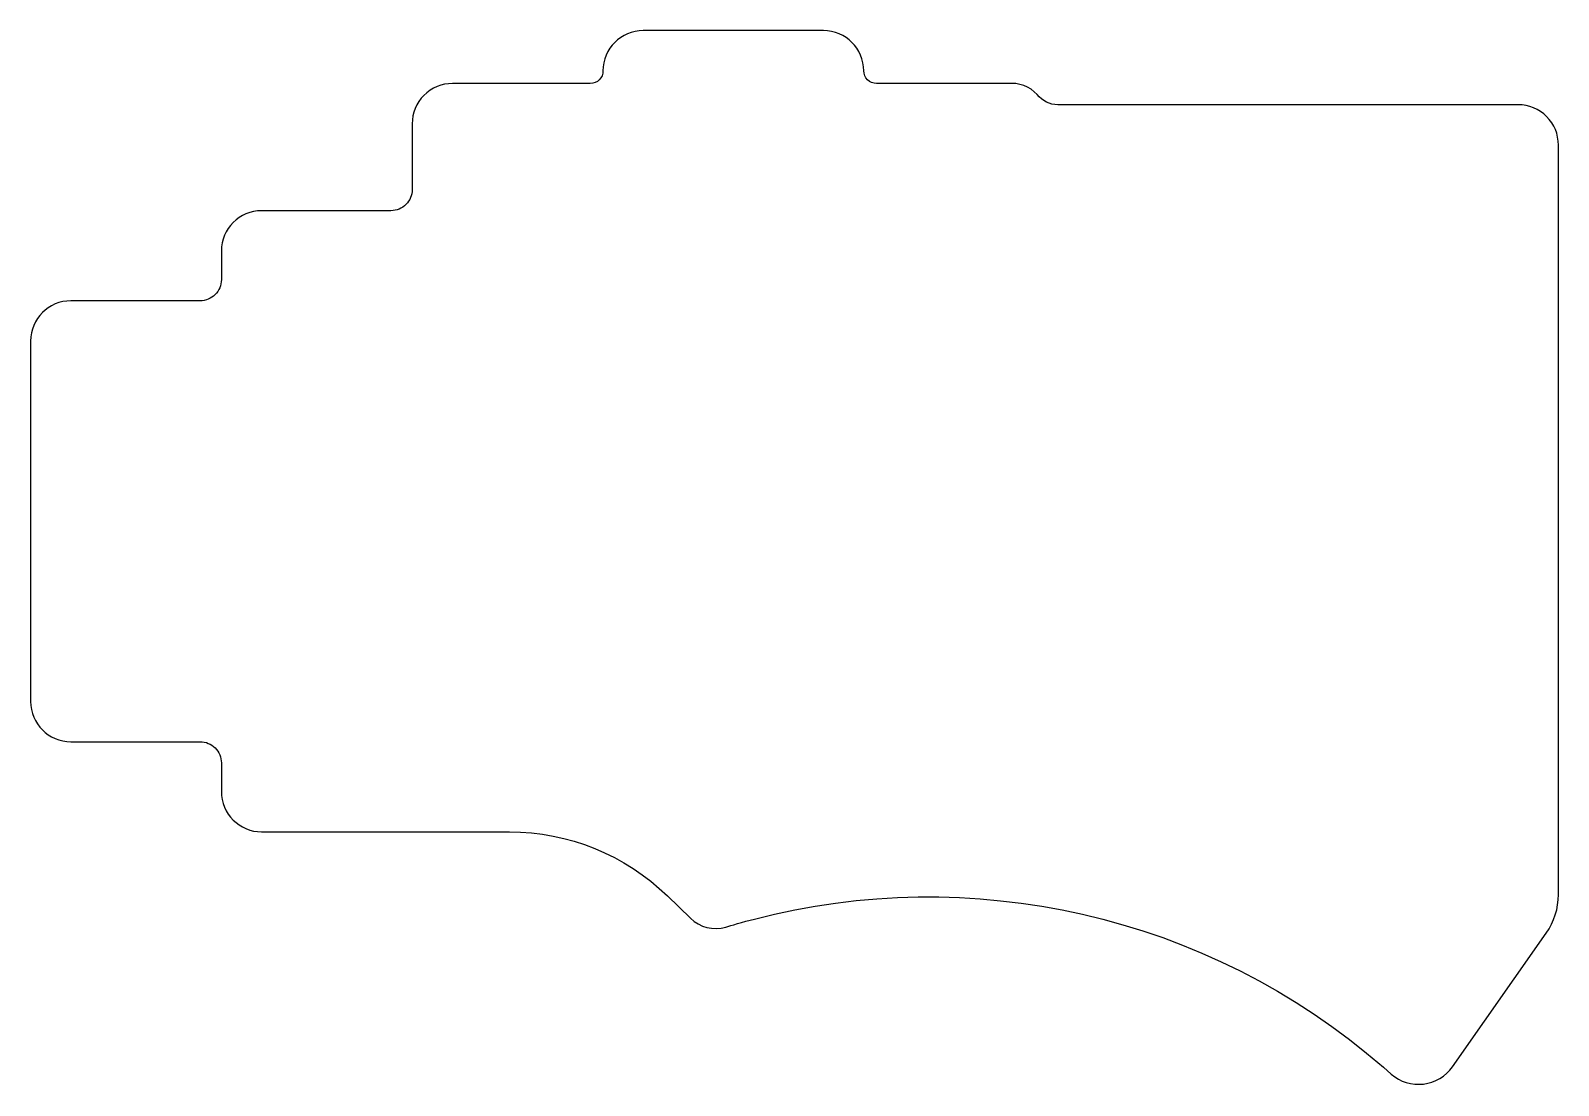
# Model space of a CAD drawing. Header units: millimetres. Extents: x 0 to 144, y 0 to 99.
import ezdxf

# ---------------------------------------------------------------- set-up
doc = ezdxf.new("R2010")
doc.units = ezdxf.units.MM
doc.layers.get('0').update_dxf_attribs({"linetype": 'CONTINUOUS'})

msp = doc.modelspace()

# ---------------------------------------------------------------- linework, layer by layer
at = {"color": 7}
for points in [[(74.800746, 99.426342), (57.800745, 99.426342)], [(52.800745, 94.426342), (39.800744, 94.426342)], [(92.165987, 94.426342), (79.800747, 94.426342)], [(140.330051, 92.426341), (96.904548, 92.426341)], [(35.999963, 90.625563), (35.999963, 84.426341)], [(144.130831, 17.906808), (144.130831, 88.625563)], [(33.999963, 82.426341), (21.800747, 82.426341)], [(17.999963, 78.625557), (17.999963, 75.92634)], [(15.999963, 73.92634), (3.80074, 73.92634)], [(-0.000038, 70.125562), (-0.000038, 36.12556)], [(3.800745, 32.324779), (15.999963, 32.324779)], [(17.999963, 30.324779), (17.999963, 27.625559)], [(21.800747, 23.824779), (45.183464, 23.824779)], [(60.070035, 17.781278), (62.241715, 15.670058)], [(134.13042, 1.664937), (142.981511, 14.270028)], [(127.61325, 1.609927), (128.35576, 0.963027)]]:
    msp.add_lwpolyline(points, dxfattribs=at)
msp.add_lwpolyline([(53.999965, 95.62556)], close=True, dxfattribs=at)
for points in [[(57.800745, 99.426342), (55.701632, 99.426341), (53.999965, 97.724673), (53.999965, 95.62556)], [(78.601526, 95.62556), (78.601526, 97.724673), (76.899859, 99.426341), (74.800746, 99.426342)], [(53.999965, 95.62556), (53.999965, 95.307507), (53.873619, 95.002481), (53.648721, 94.777584)], [(78.95277, 94.777584), (78.727872, 95.002481), (78.601526, 95.307507), (78.601526, 95.62556)], [(39.800744, 94.426342), (38.792714, 94.426342), (37.825971, 94.025904), (37.113186, 93.31312)], [(53.648721, 94.777584), (53.423824, 94.552687), (53.118797, 94.426341), (52.800745, 94.426342)], [(79.800747, 94.426342), (79.482694, 94.426341), (79.177667, 94.552687), (78.95277, 94.777584)], [(94.970968, 93.378946), (94.249388, 94.144769), (93.212907, 94.531797), (92.165987, 94.426342)], [(37.113186, 93.31312), (36.400402, 92.600336), (35.999964, 91.633593), (35.999963, 90.625563)], [(96.904548, 92.426341), (96.147052, 92.42634), (95.432566, 92.778342), (94.970968, 93.378946)], [(143.017608, 91.31312), (142.304823, 92.025904), (141.33808, 92.426342), (140.330051, 92.426341)], [(144.130831, 88.625563), (144.130831, 89.633593), (143.730393, 90.600336), (143.017608, 91.31312)], [(35.999963, 84.426341), (35.999963, 83.895908), (35.78925, 83.3872), (35.414177, 83.012127)], [(21.800747, 82.426341), (19.701632, 82.426341), (17.999963, 80.724672), (17.999963, 78.625557)], [(35.414177, 83.012127), (35.039104, 82.637054), (34.530396, 82.426341), (33.999963, 82.426341)], [(17.999963, 75.92634), (17.999963, 75.395907), (17.78925, 74.887199), (17.414177, 74.512127)], [(3.80074, 73.92634), (1.701628, 73.92634), (-0.000038, 72.224674), (-0.000038, 70.125562)], [(17.414177, 74.512127), (17.039104, 74.137054), (16.530396, 73.92634), (15.999963, 73.92634)], [(-0.000038, 36.12556), (-0.000036, 34.026446), (1.701632, 32.324779), (3.800745, 32.324779)], [(15.999963, 32.324779), (16.530396, 32.324779), (17.039104, 32.114066), (17.414177, 31.738993)], [(17.414177, 31.738993), (17.78925, 31.36392), (17.999963, 30.855212), (17.999963, 30.324779)], [(17.999963, 27.625559), (17.999965, 25.526445), (19.701633, 23.824779), (21.800747, 23.824779)], [(45.183464, 23.824779), (50.743138, 23.824776), (56.083659, 21.656685), (60.070035, 17.781278)], [(68.290996, 15.597418), (88.477967, 20.837848), (110.850179, 16.222128), (127.61325, 1.609927)], [(142.981511, 14.270028), (143.729493, 15.335252), (144.130831, 16.605202), (144.130831, 17.906808)], [(62.241715, 15.670058), (63.127763, 14.808674), (64.40905, 14.491244), (65.594746, 14.839368)], [(65.594746, 14.839368), (66.019186, 14.963988), (67.221906, 15.319888), (68.290996, 15.597418)], [(131.399322, 0.028648), (132.500407, 0.162485), (133.493012, 0.757187), (134.13042, 1.664937)], [(128.35576, 0.963027), (129.192069, 0.234407), (130.298238, -0.105188), (131.399322, 0.028648)]]:
    msp.add_open_spline(points, degree=3, dxfattribs=at)

doc.saveas('drawing.dxf')
